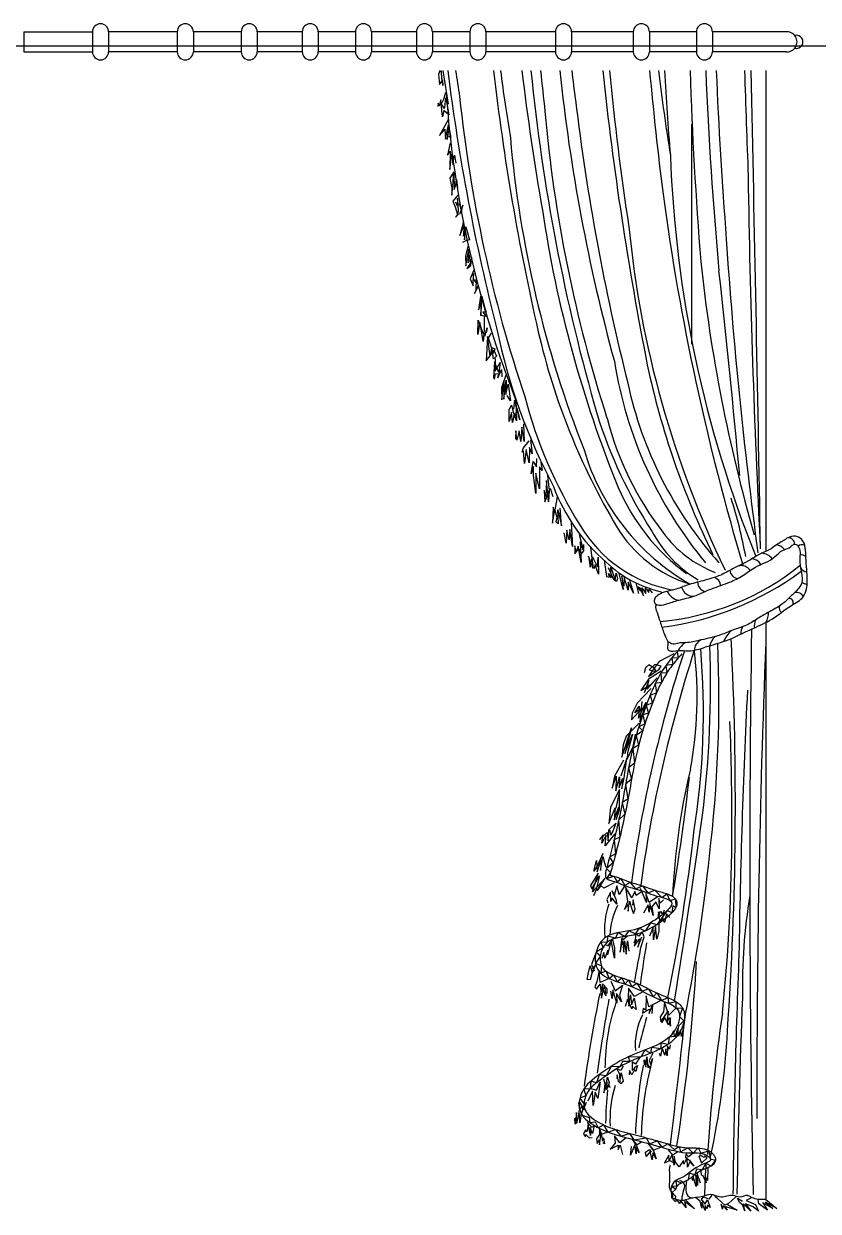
# Model space of a CAD drawing. Header units: inches. Extents: x 8.9 to 51.4, y 16 to 40.8.
# Drawn here: x 40.469 to 42.615, y 21.169 to 24.378 of the extents above; entities that cross this region are included whole.
import ezdxf

# ---------------------------------------------------------------- set-up
doc = ezdxf.new("R2010")
doc.units = ezdxf.units.IN
doc.header["$MEASUREMENT"] = 0
doc.layers.add('02', color=2, linetype='Continuous')
doc.layers.add('4', color=4, linetype='Continuous')

msp = doc.modelspace()

# ---------------------------------------------------------------- linework, layer by layer
at = {"layer": '02'}
for p, q in [((40.4688, 24.3559), (40.4688, 24.3018)), ((40.4688, 24.3559), (40.6544, 24.3559)), ((40.6544, 24.3559), (40.6544, 24.3018)), ((40.8835, 24.3559), (40.6979, 24.3559)), ((40.6979, 24.3559), (40.6979, 24.3018)), ((40.8835, 24.3559), (40.8835, 24.3018)), ((40.927, 24.3559), (40.927, 24.3018)), ((41.0563, 24.3559), (40.927, 24.3559)), ((41.0563, 24.3559), (41.0563, 24.3018)), ((41.0998, 24.3559), (41.0998, 24.3018)), ((41.221, 24.3559), (41.0998, 24.3559)), ((41.221, 24.3559), (41.221, 24.3018)), ((41.3648, 24.3559), (41.2645, 24.3559)), ((41.2645, 24.3559), (41.2645, 24.3018)), ((41.3648, 24.3559), (41.3648, 24.3018)), ((41.5295, 24.3559), (41.4083, 24.3559)), ((41.4083, 24.3559), (41.4083, 24.3018)), ((41.5295, 24.3559), (41.5295, 24.3018)), ((41.573, 24.3559), (41.573, 24.3018)), ((41.6739, 24.3559), (41.573, 24.3559)), ((41.6739, 24.3559), (41.6739, 24.3018)), ((41.9053, 24.3559), (41.7174, 24.3559)), ((41.7174, 24.3559), (41.7174, 24.3018)), ((41.9053, 24.3559), (41.9053, 24.3018)), ((42.1156, 24.3559), (41.9488, 24.3559)), ((41.9488, 24.3559), (41.9488, 24.3018)), ((42.1156, 24.3559), (42.1156, 24.3018)), ((42.2859, 24.3559), (42.1591, 24.3559)), ((42.1591, 24.3559), (42.1591, 24.3018)), ((42.2859, 24.3559), (42.2859, 24.3018)), ((42.3294, 24.3559), (42.3294, 24.3018)), ((42.527, 24.3559), (42.3294, 24.3559)), ((40.4688, 24.3018), (40.6544, 24.3018)), ((40.8835, 24.3018), (40.6979, 24.3018)), ((41.0563, 24.3018), (40.927, 24.3018)), ((41.221, 24.3018), (41.0998, 24.3018)), ((41.3648, 24.3018), (41.2645, 24.3018)), ((41.5295, 24.3018), (41.4083, 24.3018)), ((41.6739, 24.3018), (41.573, 24.3018)), ((41.9053, 24.3018), (41.7174, 24.3018)), ((42.1156, 24.3018), (41.9488, 24.3018)), ((42.2859, 24.3018), (42.1591, 24.3018)), ((42.5279, 24.3018), (42.3294, 24.3018)), ((42.4736, 24.2513), (42.4736, 22.9516)), ((42.2735, 23.5123), (42.2735, 24.1063)), ((42.4736, 22.7598), (42.4736, 21.201))]:
    msp.add_line(p, q, dxfattribs=at)
for points in [[(41.5931, 24.2513), (41.5897, 24.2402), (41.5923, 24.2136), (41.6003, 24.2248), (41.6014, 24.2104), (41.5966, 24.2504), (41.5977, 24.228)], [(41.6084, 24.1915), (41.603, 24.1734), (41.5966, 24.1606), (41.6041, 24.1494), (41.6062, 24.1505), (41.6089, 24.1771), (41.6174, 24.1313), (41.6035, 24.1435), (41.5998, 24.1259), (41.5955, 24.1723), (41.5913, 24.1553), (41.5881, 24.1627), (41.5875, 24.1542)], [(41.6153, 24.1179), (41.5918, 24.0758), (41.6068, 24.0929), (41.6078, 24.0662), (41.6164, 24.1046), (41.6126, 24.0646), (41.618, 24.0929), (41.6222, 24.0699), (41.6169, 24.0726)], [(41.6212, 24.0558), (41.6132, 24.0227), (41.6212, 24.0334), (41.6201, 23.9838), (41.6249, 24.0265), (41.6281, 23.9977), (41.6324, 24.0222), (41.6361, 24.0014)], [(41.6303, 23.9778), (41.6196, 23.9602), (41.6249, 23.933), (41.6249, 23.9143), (41.6281, 23.9389), (41.6303, 23.9767), (41.6319, 23.9298), (41.6361, 23.9426), (41.6383, 23.9565), (41.6404, 23.933)], [(41.6415, 23.9148), (41.6282, 23.8982), (41.634, 23.8828), (41.6404, 23.8625), (41.6356, 23.855), (41.642, 23.862), (41.6431, 23.8742), (41.641, 23.9062), (41.6404, 23.8849), (41.6372, 23.8934), (41.6356, 23.8945), (41.6463, 23.8902), (41.6511, 23.8694), (41.6548, 23.8876), (41.6463, 23.8625)], [(41.657, 23.8427), (41.6469, 23.8054), (41.6575, 23.8315), (41.6565, 23.8038), (41.6602, 23.8267), (41.6591, 23.7942), (41.6629, 23.8288), (41.673, 23.7942), (41.6629, 23.7915), (41.6538, 23.7867)], [(41.6693, 23.7797), (41.6619, 23.7509), (41.6635, 23.7237), (41.6709, 23.7685), (41.6693, 23.7317), (41.6725, 23.7536), (41.6752, 23.7296), (41.6656, 23.7162), (41.6763, 23.7248), (41.6795, 23.7472)], [(41.6848, 23.7117), (41.6752, 23.6883), (41.6832, 23.6696), (41.6838, 23.7027), (41.6827, 23.6888), (41.6928, 23.6749), (41.6907, 23.6877), (41.6902, 23.6595), (41.6966, 23.6685), (41.6854, 23.6483)], [(41.7025, 23.6418), (41.6971, 23.6045), (41.7046, 23.6232), (41.7041, 23.589), (41.7067, 23.6413), (41.7148, 23.6088), (41.718, 23.5981), (41.7094, 23.5986), (41.718, 23.5864), (41.703, 23.589)], [(41.7126, 23.5856), (41.7126, 23.5504), (41.71, 23.5195), (41.7041, 23.5584), (41.7014, 23.5701), (41.6956, 23.5376), (41.6961, 23.577), (41.7084, 23.5445), (41.7148, 23.5333), (41.7212, 23.5562), (41.7185, 23.5424)], [(41.7319, 23.5418), (41.7239, 23.529), (41.7372, 23.4879), (41.742, 23.4991), (41.7324, 23.5023), (41.7287, 23.4794), (41.7217, 23.5327), (41.7185, 23.4666), (41.7292, 23.4805), (41.7388, 23.4959), (41.7457, 23.4799), (41.7377, 23.4719), (41.7335, 23.5002), (41.7297, 23.4826)], [(41.7425, 23.4734), (41.7425, 23.4393), (41.7559, 23.4628), (41.7527, 23.4356), (41.7409, 23.4638), (41.7383, 23.4217), (41.7409, 23.4169), (41.7431, 23.4318), (41.7506, 23.4329), (41.75, 23.4206), (41.7591, 23.4436), (41.7607, 23.4233)], [(41.7714, 23.4279), (41.7591, 23.3943), (41.7607, 23.3618), (41.766, 23.4125), (41.766, 23.3634), (41.7724, 23.4146), (41.7714, 23.3757), (41.7773, 23.4039), (41.7837, 23.3591), (41.7751, 23.3735)], [(41.798, 23.3624), (41.7997, 23.3047), (41.7933, 23.3234), (41.7895, 23.3004), (41.7863, 23.3271), (41.7805, 23.3031), (41.7805, 23.3351), (41.7869, 23.3474), (41.7906, 23.3271), (41.7981, 23.3164), (41.8007, 23.3399), (41.8088, 23.3074), (41.7949, 23.3607), (41.7917, 23.3367)], [(41.8189, 23.2966), (41.8211, 23.2492), (41.8147, 23.2876), (41.8115, 23.2492), (41.8072, 23.278), (41.8008, 23.2529), (41.7981, 23.2774), (41.797, 23.255)], [(41.8382, 23.2533), (41.8425, 23.216), (41.835, 23.233), (41.8345, 23.1909), (41.8265, 23.2272), (41.8217, 23.1898), (41.819, 23.224), (41.8153, 23.2197), (41.819, 23.232), (41.8339, 23.2506)], [(41.866, 23.1935), (41.8697, 23.1706), (41.8617, 23.1807), (41.8617, 23.121), (41.8526, 23.1637), (41.8521, 23.1087), (41.8457, 23.1573), (41.8457, 23.1813), (41.8393, 23.1615), (41.8446, 23.1946), (41.8537, 23.1802), (41.8553, 23.2026)], [(41.8837, 23.1572), (41.8879, 23.1166), (41.8869, 23.0862), (41.8815, 23.1438), (41.8789, 23.1006), (41.8746, 23.1166), (41.8767, 23.0857), (41.8906, 23.123), (41.8981, 23.1001)], [(41.9099, 23.0995), (41.9024, 23.0585), (41.8987, 23.0718), (41.8976, 23.0286), (41.904, 23.0633), (41.9093, 23.0446), (41.9061, 23.0318), (41.9131, 23.0275), (41.912, 23.0643), (41.9216, 23.0206), (41.9184, 23.0686)], [(41.9478, 23.0295), (41.951, 22.9655), (41.9441, 23.0114), (41.942, 22.9831), (41.9361, 23.0092), (41.934, 22.9746), (41.9292, 23.0023)], [(41.9692, 22.9979), (41.9799, 22.9558), (41.9724, 22.9782), (41.9751, 22.9217), (41.9666, 22.9659), (41.9612, 22.9505), (41.958, 22.967), (41.958, 22.9457), (41.9687, 22.9601), (41.9751, 22.9446), (41.9815, 22.9537), (41.982, 22.9707)], [(41.9996, 22.9622), (42.0071, 22.9057), (41.9948, 22.9387), (41.9986, 22.9094), (42.0055, 22.9371), (42.0189, 22.9105), (42.0205, 22.9361), (42.0215, 22.8907), (42.0125, 22.9158), (42.0093, 22.9046)], [(42.0365, 22.9281), (42.0429, 22.8838), (42.0514, 22.8827), (42.0482, 22.8923), (42.0562, 22.8801), (42.0546, 22.9094), (42.0669, 22.8742), (42.069, 22.8934), (42.0733, 22.8785), (42.0701, 22.8705), (42.0632, 22.8747), (42.0482, 22.9078)], [(42.1053, 22.8742), (42.1165, 22.8395), (42.1016, 22.8689), (42.1016, 22.8475), (42.0909, 22.8811), (42.0904, 22.8577), (42.085, 22.8854), (42.0882, 22.8486), (42.077, 22.8923)], [(42.1224, 22.8667), (42.1299, 22.8385), (42.1277, 22.8571), (42.1347, 22.8443), (42.1325, 22.855), (42.1427, 22.8321), (42.139, 22.8539), (42.1496, 22.8385), (42.1486, 22.8539), (42.1576, 22.8411), (42.1587, 22.8502), (42.1662, 22.8401)], [(42.2337, 22.6807), (42.2368, 22.6638), (42.2196, 22.6642), (42.2224, 22.6462), (42.2037, 22.6438), (42.2062, 22.6234), (42.1902, 22.623), (42.1915, 22.5977), (42.1749, 22.5946), (42.1785, 22.5702), (42.1609, 22.563), (42.1674, 22.543), (42.1502, 22.5353), (42.157, 22.5148), (42.1412, 22.5105), (42.1471, 22.4863), (42.1301, 22.4775), (42.1409, 22.467), (42.1232, 22.4545), (42.1299, 22.4283), (42.1139, 22.4193), (42.119, 22.3795), (42.1029, 22.3674), (42.1109, 22.3367), (42.0948, 22.3227), (42.1011, 22.2823), (42.0857, 22.2732), (42.093, 22.2416), (42.0759, 22.2254), (42.0792, 22.1797), (42.0637, 22.1727), (42.0679, 22.1345), (42.0517, 22.1258), (42.0615, 22.1105), (42.0433, 22.0952), (42.0542, 22.084), (42.0433, 22.068), (42.0634, 22.0742), (42.0725, 22.0572), (42.0822, 22.0678), (42.0923, 22.049), (42.106, 22.0586), (42.1213, 22.04), (42.1406, 22.0482), (42.1545, 22.0291), (42.1736, 22.0367), (42.1929, 22.0169), (42.2057, 22.0271), (42.2143, 22.0087), (42.2292, 22.0129), (42.2302, 21.9891), (42.2223, 21.9946), (42.2197, 21.9755), (42.2066, 21.9813), (42.1788, 21.9431), (42.1622, 21.9487), (42.1479, 21.9261), (42.1318, 21.934), (42.1207, 21.9182), (42.1031, 21.9266), (42.0919, 21.9112), (42.0742, 21.9219), (42.0672, 21.9065), (42.0457, 21.9122), (42.0449, 21.8951), (42.0278, 21.8962), (42.034, 21.8812), (42.0151, 21.8695), (42.0267, 21.8587), (42.0135, 21.8394), (42.0295, 21.8321), (42.028, 21.8119), (42.0414, 21.8184), (42.0504, 21.7978), (42.0624, 21.8074), (42.0723, 21.7894), (42.0846, 21.7995), (42.0928, 21.7827), (42.1026, 21.7936), (42.1112, 21.7762), (42.125, 21.785), (42.1387, 21.7638), (42.1562, 21.7702), (42.1694, 21.7487), (42.1793, 21.7589), (42.1919, 21.7387), (42.2091, 21.7463), (42.2109, 21.731), (42.2305, 21.736), (42.2304, 21.7175), (42.2484, 21.7184), (42.2404, 21.6952), (42.2525, 21.6832), (42.2376, 21.6693), (42.2336, 21.6425), (42.2125, 21.6393), (42.2095, 21.6196), (42.1896, 21.6231), (42.1897, 21.608), (42.1649, 21.6117), (42.1623, 21.5961), (42.147, 21.6046), (42.1356, 21.5856), (42.1021, 21.586), (42.1063, 21.5732), (42.0862, 21.5736), (42.079, 21.5589), (42.056, 21.5605), (42.0419, 21.5348), (42.023, 21.5379), (42.0157, 21.5156), (42.0006, 21.5204), (41.9989, 21.4996), (41.9817, 21.499), (41.9873, 21.4807), (41.9712, 21.4744), (41.9826, 21.4584), (41.9743, 21.4299), (41.9964, 21.4226), (41.9981, 21.4085), (42.0128, 21.4105), (42.0208, 21.3947), (42.0348, 21.4027), (42.0467, 21.3829), (42.0679, 21.39), (42.0816, 21.3718), (42.1055, 21.3792), (42.117, 21.3623), (42.1499, 21.3676), (42.1593, 21.3512), (42.1797, 21.3596), (42.193, 21.3419), (42.2087, 21.3513), (42.226, 21.3359), (42.2393, 21.3436), (42.2434, 21.3291), (42.2631, 21.3402), (42.2777, 21.3262), (42.2904, 21.3399), (42.2982, 21.3258), (42.3196, 21.3326), (42.324, 21.3096), (42.3375, 21.3078), (42.3258, 21.2908), (42.3116, 21.2989), (42.3019, 21.2805), (42.2867, 21.2826), (42.2815, 21.2674), (42.2662, 21.2723), (42.2634, 21.2538), (42.2457, 21.245), (42.2299, 21.2519), (42.2332, 21.2362), (42.2189, 21.2371), (42.2306, 21.2287), (42.2203, 21.22), (42.2298, 21.2098), (42.2287, 21.2021)], [(42.2248, 22.6753), (42.1854, 22.6547), (42.1689, 22.6327), (42.157, 22.6135), (42.1858, 22.6341), (42.1909, 22.6414), (42.1735, 22.6465), (42.1588, 22.6318), (42.1767, 22.6277), (42.1739, 22.6355), (42.1579, 22.6455), (42.1487, 22.6373), (42.145, 22.6235)], [(42.1904, 22.6284), (42.1569, 22.6069), (42.1358, 22.5757), (42.1629, 22.5922), (42.1803, 22.6101), (42.1528, 22.5794), (42.1578, 22.6027), (42.145, 22.5697)], [(42.1642, 22.5812), (42.1257, 22.5422), (42.1124, 22.5152), (42.111, 22.4969), (42.1399, 22.5285), (42.1193, 22.5161), (42.1312, 22.534), (42.1298, 22.5014), (42.1491, 22.5436), (42.134, 22.4918), (42.1395, 22.5468)], [(42.1312, 22.4875), (42.0963, 22.4531), (42.0881, 22.4289), (42.0844, 22.3959), (42.111, 22.4756), (42.0931, 22.4059), (42.1137, 22.4582), (42.1, 22.4073), (42.0991, 22.3908), (42.1151, 22.4247), (42.1215, 22.4582)], [(42.0889, 22.3877), (42.0651, 22.3442), (42.0587, 22.3121), (42.0697, 22.3442), (42.0688, 22.3053), (42.0779, 22.3424), (42.077, 22.3135), (42.0862, 22.3387), (42.0848, 22.3107), (42.0908, 22.3405), (42.0981, 22.3928), (42.0821, 22.3442)], [(42.0779, 22.3085), (42.0536, 22.2608), (42.0499, 22.2168), (42.0669, 22.2594), (42.0642, 22.2269), (42.0765, 22.2617), (42.0697, 22.2278), (42.0784, 22.253), (42.0784, 22.3048), (42.0683, 22.258)], [(42.0655, 22.189), (42.0398, 22.1565), (42.0421, 22.1853), (42.0302, 22.1638), (42.0339, 22.1863), (42.0243, 22.1739), (42.0449, 22.1927), (42.0481, 22.1702), (42.0499, 22.2), (42.0683, 22.2174), (42.06, 22.1959), (42.0541, 22.1853), (42.0531, 22.1986)], [(42.0334, 22.1354), (42.0197, 22.1047), (42.0087, 22.0882), (42.0165, 22.1171), (42.0183, 22.0863), (42.0288, 22.1184), (42.027, 22.09), (42.0334, 22.1276), (42.038, 22.1106), (42.0412, 22.0983)], [(42.0642, 22.0564), (42.0357, 22.0422), (42.0279, 22.0491), (42.0183, 22.0358), (42.0394, 22.0688), (42.0055, 22.0321), (42.0202, 22.0821), (42, 22.0495), (42.0036, 22.0404), (42.0238, 22.0752), (42.0142, 22.0353), (42.0078, 22.0211)], [(42.0923, 22.049), (42.0776, 22.0251), (42.0712, 22.048), (42.0638, 22.0224), (42.0583, 22.0347), (42.068, 22.0127), (42.0712, 21.9985), (42.0583, 22.015), (42.0551, 22.0059), (42.0538, 22.0311), (42.0437, 22.0118), (42.0464, 22.0027)], [(42.1368, 22.0315), (42.1235, 22.0224), (42.1198, 22.0329), (42.1115, 22.016), (42.0941, 22.0448), (42.0996, 22.0063), (42.0918, 21.9843), (42.1015, 21.9976), (42.1019, 21.9802), (42.1051, 22.0072), (42.1115, 21.9853), (42.1157, 21.9733), (42.1203, 21.9848), (42.1148, 22.0105), (42.1138, 21.9958)], [(42.1813, 22.0182), (42.1583, 22.0031), (42.1496, 22.0279), (42.1514, 22.0031), (42.1354, 22.0407)], [(42.1968, 22.0109), (42.1877, 22.0018), (42.1849, 22.0137), (42.1854, 21.9857), (42.1767, 22.005), (42.1657, 21.9912), (42.1693, 21.9678), (42.1602, 22.0004), (42.1583, 21.9775), (42.1556, 21.9967), (42.1432, 21.9743)], [(42.2143, 21.9628), (42.2051, 21.9729), (42.2001, 21.9495), (42.1941, 21.9628), (42.1877, 21.9513), (42.184, 21.9784), (42.1817, 21.9596), (42.1891, 21.9798), (42.195, 21.9701), (42.1996, 21.9834)], [(42.1368, 21.8838), (42.1446, 21.9108), (42.1395, 21.9241), (42.1304, 21.9127), (42.1207, 21.9182), (42.1216, 21.9086), (42.1175, 21.8939), (42.1244, 21.9035), (42.1175, 21.8852), (42.1336, 21.9049), (42.1281, 21.8824), (42.1386, 21.9108)], [(42.1845, 21.9466), (42.1849, 21.926), (42.1794, 21.9044), (42.1758, 21.9388), (42.1698, 21.9026), (42.1689, 21.9365), (42.1597, 21.9122)], [(42.0421, 21.8888), (42.0481, 21.8865), (42.0596, 21.903), (42.0651, 21.8801), (42.0651, 21.8526), (42.0559, 21.9016), (42.0463, 21.8622), (42.0467, 21.8746), (42.0385, 21.8526), (42.0357, 21.8677), (42.0307, 21.8521)], [(42.0999, 21.9126), (42.088, 21.9025), (42.0843, 21.9076), (42.082, 21.8892), (42.0797, 21.8695), (42.0866, 21.8998), (42.0898, 21.8686), (42.0917, 21.8993), (42.0967, 21.864), (42.0999, 21.8998), (42.1031, 21.8714)], [(42.0123, 21.8622), (42.0022, 21.8361), (42.01, 21.8191), (42.0045, 21.815), (41.9986, 21.7944), (41.9912, 21.7953), (41.9935, 21.81), (41.9986, 21.832), (42.0041, 21.8132), (42.0142, 21.8356), (42.0045, 21.8242)], [(42.0504, 21.7978), (42.0261, 21.7873), (42.0234, 21.8198), (42.0174, 21.7887), (42.0115, 21.7754), (42.016, 21.7694), (42.0257, 21.7827), (42.0298, 21.7451), (42.0381, 21.7786), (42.0413, 21.7511), (42.0316, 21.7749), (42.0316, 21.7626), (42.0325, 21.7832), (42.044, 21.7713), (42.044, 21.7571)], [(42.0546, 21.791), (42.0669, 21.7644), (42.0862, 21.78), (42.0784, 21.7525), (42.0839, 21.7351), (42.0706, 21.7575), (42.0711, 21.7309), (42.0605, 21.7676), (42.0582, 21.7438), (42.055, 21.7639)], [(42.141, 21.7615), (42.1185, 21.7492), (42.1029, 21.7716), (42.1015, 21.7441), (42.1038, 21.7235), (42.1079, 21.7537), (42.1107, 21.7267), (42.118, 21.7446), (42.1231, 21.7143), (42.1134, 21.723), (42.1116, 21.7162), (42.1001, 21.7409), (42.0933, 21.7226)], [(42.1882, 21.7377), (42.1575, 21.7217), (42.1501, 21.751), (42.1492, 21.712), (42.1423, 21.7166), (42.14, 21.7038), (42.1593, 21.7152), (42.1584, 21.7033), (42.1676, 21.7262), (42.1653, 21.7033)], [(42.2304, 21.7175), (42.2116, 21.6992), (42.1997, 21.7336), (42.1974, 21.7075), (42.1882, 21.6942), (42.1896, 21.6809), (42.2098, 21.7097), (42.2065, 21.6786), (42.213, 21.6928), (42.2162, 21.669), (42.2157, 21.6914), (42.2107, 21.6722), (42.2006, 21.6923), (42.1919, 21.6781)], [(42.2515, 21.6671), (42.2455, 21.641), (42.2432, 21.6584), (42.2377, 21.6424), (42.2359, 21.6625), (42.2276, 21.6401), (42.224, 21.6566), (42.218, 21.6433)], [(42.168, 21.5963), (42.1588, 21.5766), (42.1629, 21.5652), (42.1671, 21.5821), (42.1611, 21.5555), (42.1533, 21.5688), (42.1505, 21.5771), (42.1455, 21.5638), (42.1446, 21.5785), (42.1492, 21.5587), (42.1524, 21.5858), (42.1547, 21.5569)], [(42.2148, 21.6183), (42.2134, 21.6069), (42.2079, 21.6147), (42.207, 21.589), (42.2033, 21.6082), (42.2005, 21.5904), (42.1932, 21.611), (42.1886, 21.5876), (42.1863, 21.5949)], [(42.1331, 21.5853), (42.1212, 21.5665), (42.1129, 21.5725), (42.1125, 21.5505), (42.1194, 21.5565), (42.1198, 21.5583), (42.1267, 21.5629), (42.1226, 21.5464), (42.1189, 21.5519), (42.1116, 21.5377), (42.1051, 21.5496), (42.1042, 21.5372)], [(42.0348, 21.5265), (42.0389, 21.5137), (42.0362, 21.4889), (42.0407, 21.5013), (42.0458, 21.5311), (42.0508, 21.5164), (42.0463, 21.5027), (42.0444, 21.5183), (42.043, 21.4981), (42.0508, 21.51), (42.0522, 21.5032)], [(42.0884, 21.5609), (42.0816, 21.5494), (42.0701, 21.5545), (42.0779, 21.5407), (42.0788, 21.5169), (42.0825, 21.5426), (42.0884, 21.5201), (42.0816, 21.5132), (42.0756, 21.5197), (42.0719, 21.538), (42.071, 21.5274)], [(42.0008, 21.5009), (42.0164, 21.4958), (42.0256, 21.5183), (42.0201, 21.4738), (42.0128, 21.4908), (42.0073, 21.455), (42.0054, 21.4935), (41.9931, 21.466)], [(41.9747, 21.4333), (41.9715, 21.4076), (41.9697, 21.4411), (41.9623, 21.4058), (41.9623, 21.4356), (41.9587, 21.404), (41.9573, 21.4209)], [(41.9885, 21.4624), (41.9798, 21.4431), (41.9765, 21.4546), (41.971, 21.4427), (41.9687, 21.4619), (41.9701, 21.4633), (41.9825, 21.4431)], [(41.9912, 21.409), (42.0036, 21.3966), (42.01, 21.3994), (42.005, 21.3792), (41.999, 21.3953), (41.9999, 21.3737), (41.9935, 21.4035), (41.9903, 21.3834), (41.9862, 21.3889), (41.9811, 21.3774), (41.9866, 21.3705), (41.9871, 21.3765), (41.9967, 21.3678), (42.0041, 21.3687)], [(42.0467, 21.3829), (42.0307, 21.3769), (42.0242, 21.3911), (42.0238, 21.3765), (42.016, 21.3646), (42.0183, 21.3517), (42.0242, 21.3618), (42.0242, 21.3481), (42.0284, 21.3797), (42.032, 21.3582), (42.0352, 21.3673), (42.0375, 21.3513), (42.0334, 21.3536)], [(42.0964, 21.3676), (42.079, 21.3539), (42.0647, 21.3731), (42.067, 21.3534), (42.0533, 21.3369), (42.0748, 21.3474), (42.0748, 21.336), (42.0803, 21.3479), (42.0863, 21.3222)], [(42.1377, 21.3557), (42.1257, 21.3488), (42.112, 21.3649), (42.1239, 21.3461), (42.1312, 21.3273), (42.1225, 21.341), (42.123, 21.3241), (42.1193, 21.3488), (42.1083, 21.3204), (42.1106, 21.3438)], [(42.1886, 21.3415), (42.1711, 21.3342), (42.1569, 21.3516), (42.1711, 21.33), (42.1771, 21.3103), (42.1679, 21.3264), (42.1661, 21.3076), (42.1611, 21.33), (42.15, 21.3167), (42.1487, 21.3282), (42.1592, 21.336), (42.1634, 21.3287)], [(42.2777, 21.3262), (42.2649, 21.3157), (42.2575, 21.3244), (42.2566, 21.3143), (42.2676, 21.307), (42.2791, 21.291), (42.2681, 21.3029), (42.2617, 21.2882), (42.2608, 21.3143), (42.252, 21.296), (42.2516, 21.3065), (42.2392, 21.2887), (42.23, 21.3019), (42.2259, 21.3175), (42.2264, 21.2937), (42.2204, 21.3217), (42.2126, 21.3065), (42.2112, 21.3203), (42.2002, 21.2997), (42.2144, 21.3061), (42.2227, 21.3015)], [(42.236, 21.3299), (42.2227, 21.3203), (42.2108, 21.3345)], [(42.2924, 21.3184), (42.2997, 21.2992), (42.3149, 21.3134), (42.3094, 21.3184), (42.3066, 21.3143), (42.3007, 21.318), (42.2956, 21.3217), (42.2947, 21.3166)], [(42.3172, 21.2859), (42.3162, 21.252), (42.3098, 21.2644), (42.3121, 21.2456), (42.3043, 21.2648), (42.2997, 21.2662), (42.2993, 21.2786)], [(42.2974, 21.2451), (42.2883, 21.2708), (42.2887, 21.2383), (42.2841, 21.2667), (42.2855, 21.236), (42.2773, 21.2625), (42.2768, 21.252), (42.275, 21.2584)], [(42.3279, 21.2121), (42.3196, 21.202), (42.3063, 21.2066), (42.299, 21.202), (42.3091, 21.1882), (42.3164, 21.1997), (42.3233, 21.1791), (42.3159, 21.1855), (42.3155, 21.1763), (42.3095, 21.1846), (42.3095, 21.1708), (42.3008, 21.1937), (42.3008, 21.1777), (42.2962, 21.1965), (42.2848, 21.2052)], [(42.2575, 21.1993), (42.2809, 21.1759), (42.2543, 21.1952), (42.2585, 21.1787), (42.2433, 21.1979), (42.2415, 21.1901), (42.2319, 21.2016), (42.2296, 21.1947), (42.2222, 21.2016)], [(42.3925, 21.2075), (42.3728, 21.1896), (42.3632, 21.185), (42.3426, 21.2034), (42.3357, 21.2084)], [(42.3701, 21.1873), (42.3962, 21.1722), (42.3618, 21.1818), (42.3687, 21.1722), (42.3577, 21.1846), (42.3563, 21.1745), (42.3526, 21.1878)], [(42.4361, 21.2061), (42.4205, 21.1983), (42.4453, 21.1869), (42.454, 21.169), (42.4398, 21.1809), (42.4187, 21.1887), (42.4334, 21.169), (42.4132, 21.1892), (42.4141, 21.1782), (42.4173, 21.1699), (42.4109, 21.1859), (42.4026, 21.1924), (42.3971, 21.2047), (42.4104, 21.196)], [(42.4736, 21.201), (42.5035, 21.1768), (42.4723, 21.1933), (42.4921, 21.1763), (42.4655, 21.1914), (42.4783, 21.1717), (42.4545, 21.1892), (42.4531, 21.2006)]]:
    msp.add_lwpolyline(points, dxfattribs=at)
for centre, radius, start, end in [((40.6762, 24.3559), 0.0217, 0, 180), ((40.9053, 24.3559), 0.0217, 0, 180), ((41.078, 24.3559), 0.0217, 0, 180), ((41.2428, 24.3559), 0.0217, 0, 180), ((41.3865, 24.3559), 0.0217, 0, 180), ((41.5513, 24.3559), 0.0217, 0, 180), ((41.6957, 24.3559), 0.0217, 0, 180), ((41.927, 24.3559), 0.0217, 0, 180), ((42.1373, 24.3559), 0.0217, 0, 180), ((42.3076, 24.3559), 0.0217, 0, 180), ((42.5306, 24.3288), 0.0273, 262.5058, 97.4942), ((42.5562, 24.3288), 0.0177, 257.6608, 102.3392), ((40.6762, 24.3018), 0.0217, 180, 0), ((40.9053, 24.3018), 0.0217, 180, 0), ((41.078, 24.3018), 0.0217, 180, 0), ((41.2428, 24.3018), 0.0217, 180, 0), ((41.3865, 24.3018), 0.0217, 180, 0), ((41.5513, 24.3018), 0.0217, 180, 0), ((41.6957, 24.3018), 0.0217, 180, 0), ((41.927, 24.3018), 0.0217, 180, 0), ((42.1373, 24.3018), 0.0217, 180, 0), ((42.3076, 24.3018), 0.0217, 180, 0), ((47.5149, 25.1691), 5.9851, 188.82136, 189.70346), ((47.1123, 24.9335), 5.5401, 187.0733, 194.4384), ((45.9084, 24.8717), 4.3176, 188.2612, 189.204), ((48.2264, 24.9988), 6.5314, 186.57212, 192.85618), ((47.6273, 25.0257), 5.9215, 187.51446, 189.29211), ((48.8906, 25.0978), 7.1265, 186.82218, 189.88615), ((46.9807, 24.759), 5.1666, 185.6399, 196.1538), ((49.5331, 25.0116), 7.7056, 185.66278, 186.48472), ((46.8178, 24.7654), 4.9278, 185.9886, 195.2945), ((48.128, 25.0055), 6.2248, 186.95895, 187.69831), ((51.1118, 25.2194), 9.1304, 186.08679, 191.13314), ((48.6142, 24.8482), 6.5897, 185.19678, 188.90101), ((51.6316, 25.1139), 9.5112, 185.2039, 187.22988), ((48.4519, 25.0173), 6.3151, 186.96696, 189.06802), ((48.3531, 24.5537), 6.1604, 182.81408, 184.95176), ((53.133, 24.6074), 10.8701, 181.87735, 184.60301), ((53.392, 24.7155), 11.0906, 182.39899, 185.19944), ((54.869, 24.7691), 12.5401, 182.36657, 184.45028), ((401.2854, 36.3552), 359.0734, 181.931731, 181.977164), ((-215.6389, 18.5585), 258.1355, 0.976801, 1.263669), ((44.3675, 24.3809), 2.764, 183.8867, 201.8578), ((45.422, 24.5761), 3.7963, 185.9727, 198.521), ((48.0067, 24.8932), 6.0902, 186.80417, 194.12475), ((45.657, 24.4739), 3.7948, 185.0278, 197.8299), ((44.7865, 24.3336), 3.0146, 185.0244, 201.5482), ((45.4176, 24.1381), 3.204, 182.0774, 201.9373), ((70.9829, 24.4005), 28.5605, 180.87023, 182.88932), ((48.7244, 24.7984), 6.5877, 187.6892, 196.64334), ((45.0993, 24.3537), 3.2647, 188.4443, 202.1149), ((44.8313, 24.0923), 2.7402, 185.5245, 205.7581), ((54.8241, 24.624), 12.4849, 183.80259, 187.71631), ((46.5339, 24.1807), 4.2594, 186.0062, 196.1409), ((11.9292, 20.3538), 30.6025, 5.25646, 6.29716), ((43.3146, 23.8753), 1.6004, 191.6516, 207.8804), ((43.648, 23.9594), 1.8365, 193.0232, 210.8051), ((43.1841, 23.6437), 1.1337, 189.0421, 219.6201), ((44.3238, 23.9203), 2.2196, 192.0618, 206.1009), ((43.141, 23.6293), 1.0639, 192.0627, 221.7223), ((43.037, 23.686), 1.255, 194.5734, 211.9597), ((43.2654, 23.7146), 1.3079, 197.487, 212.7781), ((42.8725, 23.5262), 0.8552, 194.5077, 217.6793), ((42.5763, 23.4009), 0.6189, 196.3805, 240.278), ((42.3714, 23.3039), 0.5036, 200.5785, 229.1562), ((42.6006, 23.3521), 0.573, 203.3917, 233.3881), ((41.1249, 22.6977), 1.3165, 10.5112, 17.5829), ((42.29, 23.2117), 0.3703, 210.8855, 259.5999), ((42.3734, 23.2013), 0.3535, 211.0638, 252.9113), ((42.4635, 23.1645), 0.337, 207.9634, 239.1449), ((42.4473, 23.1855), 0.3106, 215.8664, 249.1698), ((42.5341, 22.9719), 0.0171, 358.7939, 93.4897), ((42.4619, 22.9125), 0.0343, 34.1531, 89.4448), ((42.5006, 22.9409), 0.0284, 34.1814, 86.8199), ((42.5723, 22.9508), 0.0193, 70.6839, 126.6307), ((42.5691, 22.9217), 0.0206, 52.2751, 98.9576), ((42.2603, 23.1514), 0.316, 226.3, 257.4908), ((42.1294, 23.4571), 0.6966, 274.8002, 308.8338), ((42.4068, 22.8843), 0.0292, 33.3864, 105.5541), ((42.4334, 22.9015), 0.0307, 29.2259, 84.1431), ((42.0903, 23.5446), 0.8042, 277.3374, 306.5399), ((42.3265, 22.8578), 0.025, 4.3448, 71.0602), ((42.4, 22.9022), 0.0234, 183.1869, 264.4252), ((42.5853, 22.9165), 0.0198, 204.3449, 268.1712), ((42.2771, 22.8628), 0.0319, 194.0268, 274.0966), ((42.3163, 22.8698), 0.027, 181.9384, 256.6914), ((42.5513, 22.7883), 0.0808, 65.4387, 76.3391), ((42.2449, 22.8594), 0.0401, 202.5972, 259.7562), ((42.5359, 22.8129), 0.012, 338.9875, 93.2295), ((42.5569, 22.8212), 0.0201, 25.8761, 105.2073), ((42.4245, 22.7879), 0.0566, 330.2821, 359.8029), ((42.5241, 22.7994), 0.0148, 162.4351, 236.7065), ((42.4813, 22.7499), 0.0389, 154.2913, 186.428), ((42.3671, 22.6883), 0.0454, 132.7059, 168.5527), ((42.4721, 22.6483), 0.1281, 135.8649, 152.0661), ((42.4385, 22.7318), 0.0323, 148.9306, 186.0998), ((86.7668, 22.096), 44.3366, 179.16699, 181.13937), ((42.293, 22.6518), 0.0649, 124.385, 149.9834), ((40.2622, 22.5163), 2.0427, 350.8994, 4.8599), ((42.3128, 22.6834), 0.0327, 117.3834, 177.9204), ((39.4783, 22.5935), 2.8461, 352.8417, 2.0902), ((38.774, 22.5564), 3.5729, 353.1258, 2.3615), ((33.5637, 22.2689), 8.8276, 356.02197, 2.90559), ((71.9364, 21.5134), 29.4869, 177.68605, 180.18233), ((45.562, 21.5981), 3.4819, 161.8362, 172.4235), ((45.8582, 21.5362), 3.7579, 162.2053, 172.1449), ((41.2551, 22.5575), 1.0331, 349.1737, 6.9435), ((62.2739, 21.5814), 19.8749, 177.12891, 179.1876), ((35.4692, 22.2178), 6.9129, 359.83558, 2.27393), ((44.029, 21.9415), 1.8091, 166.513, 177.5287), ((36.0871, 23.0499), 6.2205, 350.46829, 353.46339), ((17.5379, 25.6988), 25.0049, 350.88584, 352.04634), ((37.0657, 22.7827), 5.2468, 348.6071, 353.5484), ((37.4768, 22.2059), 4.9053, 354.1339, 359.9072), ((38.1211, 22.5467), 4.2208, 348.4465, 354.3171), ((43.9623, 21.7739), 1.5521, 170.7904, 181.0473), ((42.257, 21.9278), 0.2195, 161.1925, 184.6194), ((42.2411, 21.9088), 0.1888, 152.8904, 178.0869), ((25.7826, 24.8883), 16.6277, 349.25551, 349.6058), ((45.8117, 21.2778), 3.7119, 170.4331, 172.2219), ((63.8155, 21.003), 21.4318, 177.6996, 179.43203), ((37.1255, 22.1397), 5.1692, 351.1756, 356.7157), ((45.6797, 21.0149), 3.7294, 168.5152, 172.4152), ((48.1648, 20.6731), 6.208, 170.08799, 171.95254), ((42.5859, 21.555), 0.5469, 161.0047, 179.8717), ((61.6824, 20.9402), 19.2888, 177.60697, 179.18236), ((42.2956, 21.6186), 0.175, 152.3906, 184.9719), ((46.8664, 20.444), 4.8778, 165.1675, 166.1649), ((16.3794, 24.504), 26.0283, 353.03894, 353.8186), ((46.8394, 21.0358), 4.5326, 171.5148, 176.3732), ((40.32, 21.7597), 2.0525, 347.5085, 357.1184), ((43.317, 21.3357), 1.1965, 169.0413, 177.9086), ((42.991, 21.3537), 0.8542, 166.1683, 178.6303), ((42.3575, 21.416), 0.305, 162.2579, 183.2567), ((43.1202, 21.3886), 1.0797, 174.2574, 179.0042), ((45.2181, 21.125), 2.9116, 176.5433, 178.3252)]:
    msp.add_arc(centre, radius, start, end, dxfattribs=at)
for points in [[(42.5327, 22.9889), (42.5532, 22.993), (42.5699, 22.9846), (42.5819, 22.9345), (42.5855, 22.8725), (42.5747, 22.8296), (42.5425, 22.8058), (42.49, 22.7688), (42.4387, 22.7438), (42.3647, 22.7104), (42.311, 22.6937), (42.2645, 22.683), (42.2358, 22.6842), (42.212, 22.6842), (42.2084, 22.6877), (42.2084, 22.6985), (42.2096, 22.7068), (42.2191, 22.7021), (42.2346, 22.7032), (42.2621, 22.7056), (42.2991, 22.7128), (42.3253, 22.7187), (42.3599, 22.7295), (42.3933, 22.7426), (42.4172, 22.7509), (42.4494, 22.7688), (42.4793, 22.7867), (42.5127, 22.8058), (42.5377, 22.8272), (42.5592, 22.8487), (42.5699, 22.8654), (42.5699, 22.894), (42.5652, 22.9298), (42.5604, 22.9667), (42.5532, 22.9715), (42.5365, 22.962), (42.5186, 22.9548), (42.4972, 22.9369), (42.4458, 22.9095), (42.4112, 22.8868), (42.3766, 22.869), (42.3277, 22.8511), (42.2788, 22.8308), (42.2382, 22.8201), (42.2036, 22.8094), (42.1786, 22.8082), (42.1726, 22.8141), (42.1738, 22.8249), (42.1798, 22.832), (42.1989, 22.8415), (42.2275, 22.8487), (42.2609, 22.8606), (42.3039, 22.8725), (42.3516, 22.888), (42.3838, 22.9047), (42.4387, 22.9333), (42.459, 22.9453), (42.4828, 22.956), (42.5019, 22.9691), (42.5151, 22.9775), (42.5246, 22.9831), (42.5327, 22.9889)], [(42.1774, 22.8088), (42.1758, 22.8002), (42.1776, 22.7927), (42.1856, 22.7692), (42.196, 22.7382), (42.2023, 22.7215), (42.2097, 22.7069)], [(42.2368, 22.6843), (42.2022, 22.6417), (42.1495, 22.5337), (42.1158, 22.427), (42.0887, 22.2893), (42.0658, 22.1813), (42.0428, 22.0935), (42.0401, 22.076), (42.0414, 22.0706), (42.0604, 22.0611), (42.0928, 22.049), (42.132, 22.0368), (42.1847, 22.0193), (42.2198, 22.0004), (42.2077, 21.9824), (42.1752, 21.9568), (42.1185, 21.9298), (42.0415, 21.9095), (42.0185, 21.8798), (42.0225, 21.8177), (42.0442, 21.801), (42.1063, 21.7781), (42.1914, 21.7389), (42.2374, 21.7106), (42.2252, 21.6539), (42.159, 21.6093), (42.0888, 21.5796), (42.0239, 21.5385), (41.9779, 21.4926), (41.9725, 21.4386), (42.0077, 21.4021), (42.0941, 21.3684), (42.1901, 21.3427), (42.2698, 21.3265), (42.3184, 21.3171), (42.3238, 21.3103), (42.2995, 21.2941), (42.2496, 21.2614), (42.2253, 21.2479), (42.2172, 21.2236), (42.2185, 21.2155), (42.2199, 21.2033), (42.2226, 21.2128), (42.2158, 21.2263), (42.2145, 21.2573), (42.2145, 21.2884), (42.2158, 21.2938)], [(42.2401, 21.2533), (42.2523, 21.2438), (42.2496, 21.2195), (42.2455, 21.1966)], [(42.259, 21.2492), (42.2577, 21.2263), (42.2671, 21.2074), (42.2753, 21.2047)], [(42.4736, 21.201), (42.4482, 21.202), (42.4333, 21.2074), (42.4239, 21.2114), (42.4036, 21.2074), (42.3847, 21.2114), (42.3523, 21.2074), (42.3239, 21.2141), (42.3036, 21.2087), (42.2847, 21.206), (42.2644, 21.202), (42.2482, 21.1979), (42.2226, 21.2047)]]:
    msp.add_spline(points, degree=3, dxfattribs=at)
for points, knots in [([(42.2469, 22.6755), (42.2407, 22.6683), (42.2346, 22.6613), (42.2203, 22.6439), (42.2126, 22.6336), (42.1988, 22.6117), (42.1925, 22.6002), (42.1753, 22.5645), (42.1656, 22.5389), (42.1473, 22.488), (42.1391, 22.4625), (42.1242, 22.4071), (42.1182, 22.377), (42.1081, 22.3212), (42.1038, 22.2958), (42.0939, 22.2451), (42.0886, 22.2199), (42.0799, 22.1823), (42.0769, 22.1699), (42.0716, 22.1489), (42.0694, 22.1404), (42.0653, 22.1247), (42.0634, 22.1176), (42.0596, 22.1037), (42.0577, 22.0969), (42.0546, 22.0858), (42.0537, 22.0824), (42.0534, 22.0788), (42.0534, 22.0779), (42.0535, 22.0771)], [0, 0, 0, 0, 0.674134, 0.674134, 1.647249, 1.647249, 2.620365, 2.620365, 4.566595, 4.566595, 6.512826, 6.512826, 8.745173, 8.745173, 10.576575, 10.576575, 12.407977, 12.407977, 13.319505, 13.319505, 13.949493, 13.949493, 14.474248, 14.474248, 14.971377, 14.971377, 15.282267, 15.282267, 15.406466, 15.406466, 15.406466, 15.406466]), ([(42.0535, 22.0771), (42.0549, 22.0765), (42.0581, 22.0756), (42.0644, 22.074), (42.0668, 22.0733), (42.0713, 22.0719), (42.0734, 22.0711), (42.0796, 22.0689), (42.0835, 22.0673), (42.0925, 22.0635), (42.0974, 22.0615), (42.1082, 22.0578), (42.1139, 22.0561), (42.1273, 22.0522), (42.135, 22.05), (42.1493, 22.0452), (42.156, 22.0428), (42.1682, 22.0385), (42.1735, 22.0367), (42.1837, 22.0335), (42.1882, 22.0322), (42.1986, 22.0293), (42.2041, 22.0277), (42.2136, 22.0242), (42.2176, 22.0225), (42.2241, 22.0183), (42.2266, 22.0162), (42.2307, 22.0109), (42.2323, 22.0078), (42.2334, 22.0016), (42.2333, 21.9988), (42.2323, 21.994), (42.2316, 21.992), (42.2288, 21.9863), (42.2265, 21.9832), (42.2217, 21.9775), (42.2192, 21.975), (42.2111, 21.9669), (42.2055, 21.9621), (42.1925, 21.952), (42.1853, 21.9472), (42.17, 21.9376), (42.1618, 21.9328), (42.1449, 21.9246), (42.1362, 21.921), (42.1198, 21.9161), (42.1125, 21.9145), (42.0984, 21.9121), (42.0916, 21.9112), (42.0763, 21.9087), (42.0683, 21.9071), (42.0545, 21.9022), (42.049, 21.899), (42.039, 21.8896), (42.0347, 21.8834), (42.0278, 21.8677), (42.0258, 21.8577), (42.0263, 21.8414), (42.028, 21.8347), (42.0324, 21.8266), (42.0344, 21.8242), (42.04, 21.8192), (42.0435, 21.8168), (42.0529, 21.8114), (42.0589, 21.8087), (42.0712, 21.8039), (42.0777, 21.8017), (42.093, 21.7968), (42.102, 21.794), (42.1329, 21.7825), (42.1521, 21.7719), (42.1796, 21.7587), (42.1867, 21.7555), (42.2018, 21.7491), (42.2105, 21.746), (42.2261, 21.7388), (42.233, 21.735), (42.2427, 21.7265), (42.246, 21.7227), (42.2511, 21.7136), (42.2527, 21.7086), (42.2541, 21.6987), (42.254, 21.6937), (42.2521, 21.6775), (42.248, 21.6665), (42.2382, 21.6483), (42.2329, 21.641), (42.2212, 21.6286), (42.2148, 21.6233), (42.1965, 21.6108), (42.1841, 21.6051), (42.1599, 21.595), (42.148, 21.5905), (42.1246, 21.5813), (42.1133, 21.5765), (42.0899, 21.5654), (42.0779, 21.5586), (42.0542, 21.5435), (42.0425, 21.5353), (42.0189, 21.5183), (42.0079, 21.51), (41.9952, 21.4955), (41.9916, 21.4902), (41.986, 21.4783), (41.984, 21.4717), (41.9823, 21.4588), (41.9825, 21.4526), (41.9848, 21.4434), (41.9864, 21.44), (41.9909, 21.4331), (41.9939, 21.4297), (42.0037, 21.4206), (42.0118, 21.4152), (42.0281, 21.4057), (42.0365, 21.4017), (42.0624, 21.3911), (42.0806, 21.3859), (42.1182, 21.3758), (42.1372, 21.3709), (42.1684, 21.3627), (42.1806, 21.3594), (42.2124, 21.3503), (42.2312, 21.3444), (42.2563, 21.3407), (42.2625, 21.3401), (42.2754, 21.3398), (42.2828, 21.3402), (42.2978, 21.3396), (42.3052, 21.3387), (42.3162, 21.3345), (42.3197, 21.3327), (42.3253, 21.3289), (42.3274, 21.3272), (42.3312, 21.3235), (42.3329, 21.3216), (42.3353, 21.3176), (42.3362, 21.316), (42.3374, 21.3118), (42.3377, 21.3095), (42.3373, 21.3049), (42.3366, 21.3027), (42.3341, 21.2974), (42.3318, 21.2952), (42.3277, 21.2918), (42.3256, 21.2907), (42.3198, 21.2876), (42.316, 21.2862), (42.3094, 21.2836), (42.3066, 21.2825), (42.3018, 21.2805), (42.2996, 21.2794), (42.2934, 21.2761), (42.2899, 21.2737), (42.2823, 21.2682), (42.2785, 21.265), (42.2707, 21.2588), (42.2669, 21.2559), (42.2599, 21.2516), (42.2569, 21.2499), (42.2509, 21.2472), (42.2481, 21.2461), (42.2425, 21.2437), (42.24, 21.2424), (42.2367, 21.2403), (42.2358, 21.2395), (42.2342, 21.2377), (42.2333, 21.2364), (42.2316, 21.233), (42.2309, 21.2307), (42.2306, 21.2287)], [15.7504, 15.7504, 15.7504, 15.7504, 16.001328, 16.001328, 16.144465, 16.144465, 16.287601, 16.287601, 16.573874, 16.573874, 17.006594, 17.006594, 17.439313, 17.439313, 17.998567, 17.998567, 18.557821, 18.557821, 18.964936, 18.964936, 19.264071, 19.264071, 19.563205, 19.563205, 19.792521, 19.792521, 19.943451, 19.943451, 20.064682, 20.064682, 20.156502, 20.156502, 20.248323, 20.248323, 20.443165, 20.443165, 20.638007, 20.638007, 21.115074, 21.115074, 21.754301, 21.754301, 22.393528, 22.393528, 23.003131, 23.003131, 23.473269, 23.473269, 23.943407, 23.943407, 24.58322, 24.58322, 25.223033, 25.223033, 25.862845, 25.862845, 26.624527, 26.624527, 27.23169, 27.23169, 27.591636, 27.591636, 27.951581, 27.951581, 28.45304, 28.45304, 28.954499, 28.954499, 29.620184, 29.620184, 31.244637, 31.244637, 31.793006, 31.793006, 32.367728, 32.367728, 32.834092, 32.834092, 33.109022, 33.109022, 33.383951, 33.383951, 33.65888, 33.65888, 34.296283, 34.296283, 34.808462, 34.808462, 35.320641, 35.320641, 36.22516, 36.22516, 37.129679, 37.129679, 38.034199, 38.034199, 39.068871, 39.068871, 40.103544, 40.103544, 41.138216, 41.138216, 41.687042, 41.687042, 42.235867, 42.235867, 42.778045, 42.778045, 43.172882, 43.172882, 43.567719, 43.567719, 44.27001, 44.27001, 44.972301, 44.972301, 46.376883, 46.376883, 47.781466, 47.781466, 48.672879, 48.672879, 50.12754, 50.12754, 50.607323, 50.607323, 51.113318, 51.113318, 51.537052, 51.537052, 51.736315, 51.736315, 51.868118, 51.868118, 51.974861, 51.974861, 52.032726, 52.032726, 52.090592, 52.090592, 52.148457, 52.148457, 52.256437, 52.256437, 52.364416, 52.364416, 52.567638, 52.567638, 52.73477, 52.73477, 52.901902, 52.901902, 53.236165, 53.236165, 53.640054, 53.640054, 53.97388, 53.97388, 54.181337, 54.181337, 54.388794, 54.388794, 54.642286, 54.642286, 54.820829, 54.820829, 54.999372, 54.999372, 55.245399, 55.245399, 55.245399, 55.245399])]:
    msp.add_open_spline(points, degree=3, knots=knots, dxfattribs=at)
at = {"layer": '4'}
msp.add_line((30.6976, 24.3179), (51.0238, 24.3179), dxfattribs=at)

doc.saveas('drawing.dxf')
